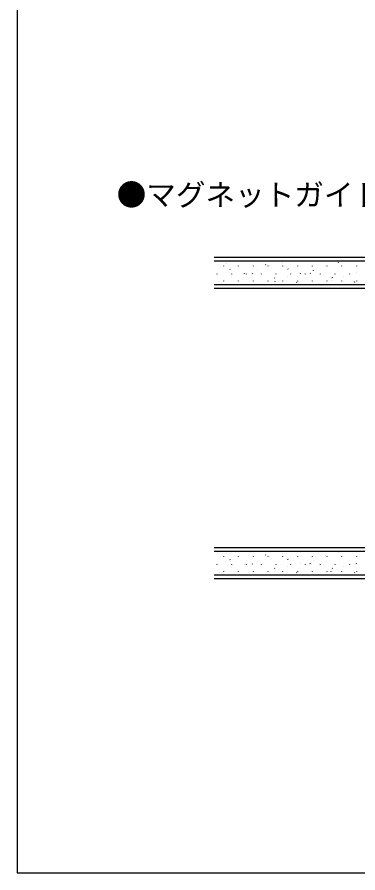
# Model space of a CAD drawing. Units: millimetres, scale not verified. Extents: x -525 to 525, y -784 to 780.
# Drawn here: x -525 to -386.9, y -783.5 to -437.2 of the extents above; entities that cross this region are included whole.
import ezdxf
from ezdxf.enums import TextEntityAlignment as Align

# ---------------------------------------------------------------- set-up
doc = ezdxf.new("R2010")
doc.units = ezdxf.units.MM
doc.header["$LTSCALE"] = 4
for name, color, linetype in [('0-2_USER1', 3, 'Continuous'), ('0-8_YKK_ZWAK', 7, 'Continuous'), ('0-9_YSS_K', 3, 'Continuous')]:
    doc.layers.add(name, color=color, linetype=linetype)
doc.styles.add('ＭＳ ゴシック', font='')
doc.styles.get('ＭＳ ゴシック').set_extended_font_data('MS Gothic')

msp = doc.modelspace()

# ---------------------------------------------------------------- linework, layer by layer
at = {"layer": '0-8_YKK_ZWAK'}
msp.add_line((-525, 746.5), (-525, -783.5), dxfattribs=at)
msp.add_lwpolyline([(-525, -783.5), (525, -783.5), (525, 746.5)], dxfattribs=at)
at = {"layer": '0-9_YSS_K'}
for p, q in [((-445.162, -534.371), (-203.365, -534.371)), ((-445.162, -535.871), (-203.365, -535.871)), ((-417.35, -536.619), (-417.357, -536.6)), ((-394.677, -536.465), (-394.683, -536.446)), ((-441.176, -537.98), (-441.176, -537.88)), ((-440.023, -536.772), (-440.03, -536.753)), ((-438.608, -539.339), (-438.719, -539.172)), ((-435.196, -537.98), (-435.196, -537.88)), ((-429.216, -537.98), (-429.216, -537.88)), ((-427.565, -539.863), (-427.572, -539.844)), ((-424.155, -537.498), (-424.266, -537.331)), ((-423.236, -537.98), (-423.236, -537.88)), ((-422.574, -537.911), (-422.581, -537.892)), ((-417.256, -537.98), (-417.256, -537.88)), ((-415.149, -539.267), (-415.259, -539.1)), ((-411.276, -537.98), (-411.276, -537.88)), ((-405.296, -537.98), (-405.296, -537.88)), ((-404.892, -539.709), (-404.898, -539.69)), ((-399.901, -537.757), (-399.908, -537.738)), ((-399.316, -537.98), (-399.316, -537.88)), ((-393.336, -537.98), (-393.336, -537.88)), ((-387.356, -537.98), (-387.356, -537.88)), ((-443.926, -541.21), (-443.926, -541.11)), ((-438.047, -542.352), (-438.054, -542.333)), ((-437.946, -541.21), (-437.946, -541.11)), ((-432.823, -541.06), (-432.829, -541.041)), ((-431.966, -541.21), (-431.966, -541.11)), ((-429.602, -541.108), (-429.712, -540.941)), ((-425.986, -541.21), (-425.986, -541.11)), ((-420.595, -542.877), (-420.706, -542.71)), ((-420.006, -541.21), (-420.006, -541.11)), ((-415.374, -542.199), (-415.381, -542.18)), ((-414.026, -541.21), (-414.026, -541.11)), ((-410.149, -540.907), (-410.156, -540.888)), ((-408.046, -541.21), (-408.046, -541.11)), ((-406.143, -541.036), (-406.253, -540.869)), ((-402.066, -541.21), (-402.066, -541.11)), ((-397.136, -542.805), (-397.247, -542.638)), ((-396.086, -541.21), (-396.086, -541.11)), ((-392.701, -542.046), (-392.707, -542.027)), ((-390.106, -541.21), (-390.106, -541.11)), ((-387.476, -540.754), (-387.483, -540.735)), ((-445.162, -545.371), (-203.365, -545.371)), ((-445.162, -546.871), (-203.365, -546.871)), ((-443.038, -544.304), (-443.045, -544.285)), ((-441.176, -544.06), (-441.176, -543.96)), ((-435.196, -544.06), (-435.196, -543.96)), ((-429.216, -544.06), (-429.216, -543.96)), ((-425.622, -545.349), (-425.629, -545.33)), ((-423.236, -544.06), (-423.236, -543.96)), ((-420.365, -544.151), (-420.371, -544.132)), ((-417.256, -544.06), (-417.256, -543.96)), ((-411.589, -544.646), (-411.699, -544.479)), ((-411.276, -544.06), (-411.276, -543.96)), ((-405.296, -544.06), (-405.296, -543.96)), ((-402.949, -545.195), (-402.956, -545.177)), ((-399.316, -544.06), (-399.316, -543.96)), ((-397.691, -543.998), (-397.698, -543.979)), ((-393.336, -544.06), (-393.336, -543.96)), ((-388.13, -544.574), (-388.24, -544.407)), ((-387.356, -544.06), (-387.356, -543.96)), ((-445.162, -651.871), (-203.365, -651.871)), ((-445.162, -653.371), (-203.365, -653.371)), ((-440.023, -654.272), (-440.03, -654.253)), ((-417.35, -654.119), (-417.357, -654.1)), ((-394.677, -653.965), (-394.683, -653.946)), ((-441.176, -655.48), (-441.176, -655.38)), ((-438.608, -656.839), (-438.719, -656.672)), ((-435.196, -655.48), (-435.196, -655.38)), ((-429.216, -655.48), (-429.216, -655.38)), ((-427.565, -657.363), (-427.572, -657.344)), ((-424.155, -654.998), (-424.266, -654.831)), ((-423.236, -655.48), (-423.236, -655.38)), ((-422.574, -655.411), (-422.581, -655.392)), ((-417.256, -655.48), (-417.256, -655.38)), ((-415.149, -656.767), (-415.259, -656.6)), ((-411.276, -655.48), (-411.276, -655.38)), ((-405.296, -655.48), (-405.296, -655.38)), ((-404.892, -657.209), (-404.898, -657.19)), ((-399.901, -655.257), (-399.908, -655.238)), ((-399.316, -655.48), (-399.316, -655.38)), ((-393.336, -655.48), (-393.336, -655.38)), ((-387.356, -655.48), (-387.356, -655.38)), ((-443.926, -658.71), (-443.926, -658.61)), ((-438.047, -659.852), (-438.054, -659.833)), ((-437.946, -658.71), (-437.946, -658.61)), ((-432.823, -658.56), (-432.829, -658.541)), ((-431.966, -658.71), (-431.966, -658.61)), ((-429.602, -658.608), (-429.712, -658.441)), ((-425.986, -658.71), (-425.986, -658.61)), ((-420.595, -660.377), (-420.706, -660.21)), ((-420.006, -658.71), (-420.006, -658.61)), ((-415.374, -659.699), (-415.381, -659.68)), ((-414.026, -658.71), (-414.026, -658.61)), ((-410.149, -658.407), (-410.156, -658.388)), ((-408.046, -658.71), (-408.046, -658.61)), ((-406.143, -658.536), (-406.253, -658.369)), ((-402.066, -658.71), (-402.066, -658.61)), ((-397.136, -660.305), (-397.247, -660.138)), ((-396.086, -658.71), (-396.086, -658.61)), ((-392.701, -659.546), (-392.707, -659.527)), ((-390.106, -658.71), (-390.106, -658.61)), ((-387.476, -658.254), (-387.483, -658.235)), ((-445.162, -662.871), (-203.565, -662.871)), ((-445.162, -664.371), (-203.365, -664.371)), ((-443.038, -661.804), (-443.045, -661.785)), ((-441.176, -661.56), (-441.176, -661.46)), ((-435.196, -661.56), (-435.196, -661.46)), ((-429.216, -661.56), (-429.216, -661.46)), ((-425.622, -662.849), (-425.629, -662.83)), ((-423.236, -661.56), (-423.236, -661.46)), ((-420.365, -661.651), (-420.371, -661.632)), ((-417.256, -661.56), (-417.256, -661.46)), ((-411.589, -662.146), (-411.699, -661.979)), ((-411.276, -661.56), (-411.276, -661.46)), ((-405.296, -661.56), (-405.296, -661.46)), ((-402.949, -662.695), (-402.956, -662.677)), ((-399.316, -661.56), (-399.316, -661.46)), ((-397.691, -661.498), (-397.698, -661.479)), ((-393.336, -661.56), (-393.336, -661.46)), ((-388.13, -662.074), (-388.24, -661.907)), ((-387.356, -661.56), (-387.356, -661.46))]:
    msp.add_line(p, q, dxfattribs=at)

# ---------------------------------------------------------------- texts
at = {"layer": '0-2_USER1', "style": 'ＭＳ ゴシック'}
msp.add_text('●マグネットガイドピン位置', height=8.798, dxfattribs=at).set_placement((-484.636, -516.148), align=Align.BOTTOM_LEFT)

doc.saveas('drawing.dxf')
